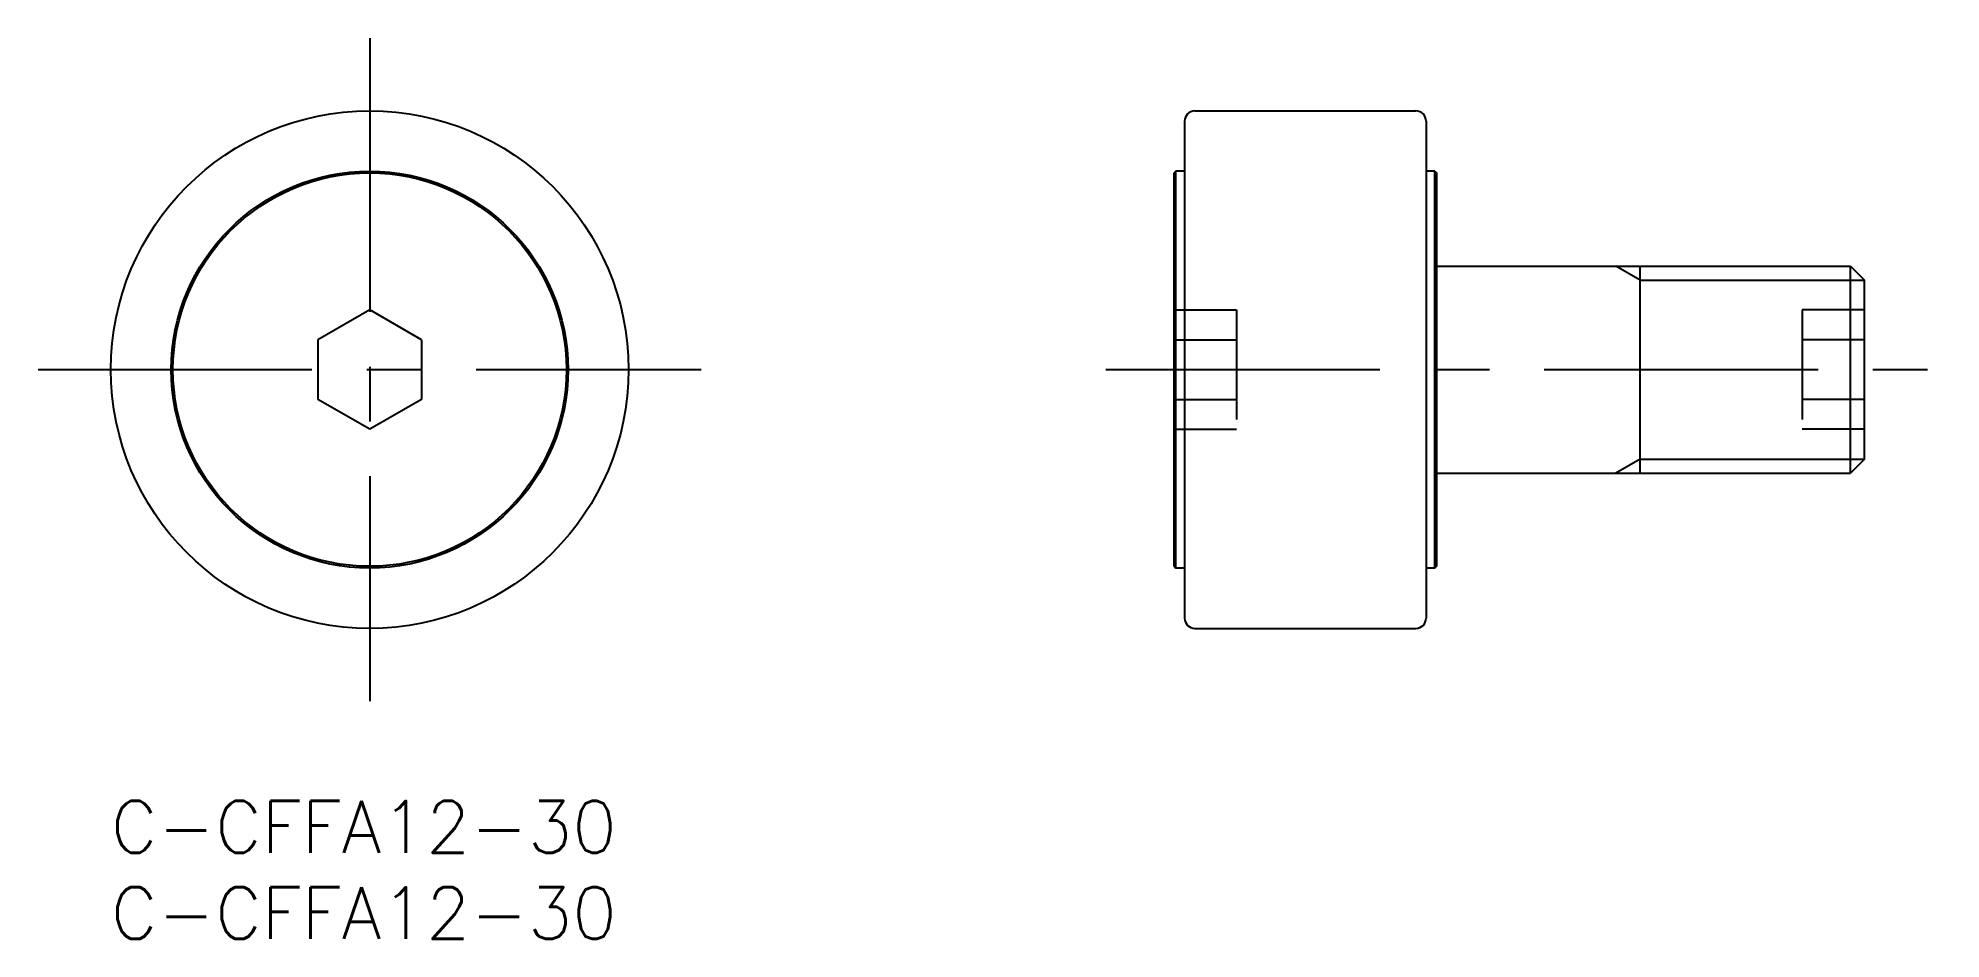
# Model space of a CAD drawing. Extents: x -4 to 106, y -8 to 44.
import ezdxf

# ---------------------------------------------------------------- set-up
doc = ezdxf.new("R2010")
doc.units = 0
doc.header["$LTSCALE"] = 0.5
doc.linetypes.add('CENTER', pattern=[50.8, 31.75, -6.35, 6.35, -6.35])
doc.linetypes.add('DASHED', pattern=[19.05, 12.7, -6.35])
for name, color, linetype in [('MSM_CENTER', 1, 'CENTER'), ('MSM_CONTINUOUS', 7, 'CONTINUOUS'), ('MSM_DASHED', 4, 'DASHED'), ('MSM_NARROW', 5, 'CONTINUOUS'), ('MSM_PART_NUMBER', 7, 'CONTINUOUS')]:
    doc.layers.add(name, color=color, linetype=linetype)
doc.styles.get("Standard").update_dxf_attribs({"font": 'txt.shx', "height": 3, "bigfont": 'bigfont.shx'})

# ---------------------------------------------------------------- blocks, each defined once
blk = doc.blocks.new('*U2')
at = {"layer": 'MSM_PART_NUMBER'}
blk.add_text('C-CFFA12-30', height=3, dxfattribs=at).set_placement((0, -3))
blk = doc.blocks.new('*U3')
at = {"layer": 'MSM_PART_NUMBER'}
blk.add_text('C-CFFA12-30', height=3, dxfattribs=at).set_placement((0, -8))

msp = doc.modelspace()

# ---------------------------------------------------------------- linework, layer by layer
at = {"layer": 'MSM_CENTER'}
for p, q in [((15, 44.22), (15, 5.78)), ((-4.22, 25), (34.22, 25)), ((57.67, 25), (106.07, 25))]:
    msp.add_line(p, q, dxfattribs=at)
at = {"layer": 'MSM_CONTINUOUS'}
for p, q in [((62.83, 40), (75.63, 40)), ((62.23, 39.4), (62.23, 10.6)), ((76.23, 39.4), (76.23, 10.6)), ((61.73, 36.5), (61.63, 36.4)), ((61.63, 13.6), (61.63, 36.4)), ((62.23, 36.5), (61.73, 36.5)), ((61.73, 13.5), (61.73, 36.5)), ((76.73, 36.5), (76.23, 36.5)), ((76.73, 36.5), (76.83, 36.4)), ((76.73, 13.5), (76.73, 36.5)), ((76.83, 36.4), (76.83, 13.6)), ((76.83, 31), (100.82, 31)), ((88.63, 19), (88.63, 31)), ((100.82, 19), (100.82, 31)), ((100.82, 31), (101.63, 30.19)), ((101.63, 19.81), (101.63, 30.19)), ((15, 28.46), (12, 26.73)), ((18, 26.73), (15, 28.46)), ((12, 26.73), (12, 23.27)), ((18, 26.73), (18, 23.27)), ((15, 21.54), (12, 23.27)), ((18, 23.27), (15, 21.54)), ((76.83, 19), (100.82, 19)), ((101.63, 19.81), (100.82, 19)), ((61.63, 13.6), (61.73, 13.5)), ((62.23, 13.5), (61.73, 13.5)), ((76.73, 13.5), (76.23, 13.5)), ((76.83, 13.6), (76.73, 13.5)), ((62.83, 10), (75.63, 10))]:
    msp.add_line(p, q, dxfattribs=at)
for radius in [15, 11.5, 11.4]:
    msp.add_circle((15, 25), radius, dxfattribs=at)
for centre, start, end in [((62.83, 39.4), 90, 180), ((75.63, 39.4), 0, 90), ((62.83, 10.6), 180, 270), ((75.63, 10.6), 270, 0)]:
    msp.add_arc(centre, 0.6, start, end, dxfattribs=at)
at = {"layer": 'MSM_DASHED'}
for p, q in [((61.63, 28.46), (65.23, 28.46)), ((65.23, 28.46), (65.23, 21.54)), ((98.03, 28.46), (98.03, 21.54)), ((101.63, 28.46), (98.03, 28.46)), ((61.63, 26.73), (65.23, 26.73)), ((101.63, 26.73), (98.03, 26.73)), ((61.63, 23.27), (65.23, 23.27)), ((101.63, 23.27), (98.03, 23.27)), ((61.63, 21.54), (65.23, 21.54)), ((101.63, 21.54), (98.03, 21.54))]:
    msp.add_line(p, q, dxfattribs=at)
at = {"layer": 'MSM_NARROW'}
for p, q in [((88.63, 30.19), (87.22, 31)), ((88.63, 30.19), (101.63, 30.19)), ((88.63, 19.81), (87.22, 19)), ((88.63, 19.81), (101.63, 19.81))]:
    msp.add_line(p, q, dxfattribs=at)

# ---------------------------------------------------------------- block references
at = {"layer": 'MSM_CONTINUOUS'}
for name in ['*U2', '*U3']:
    msp.add_blockref(name, (0, 0), dxfattribs=at)

doc.saveas('drawing.dxf')
